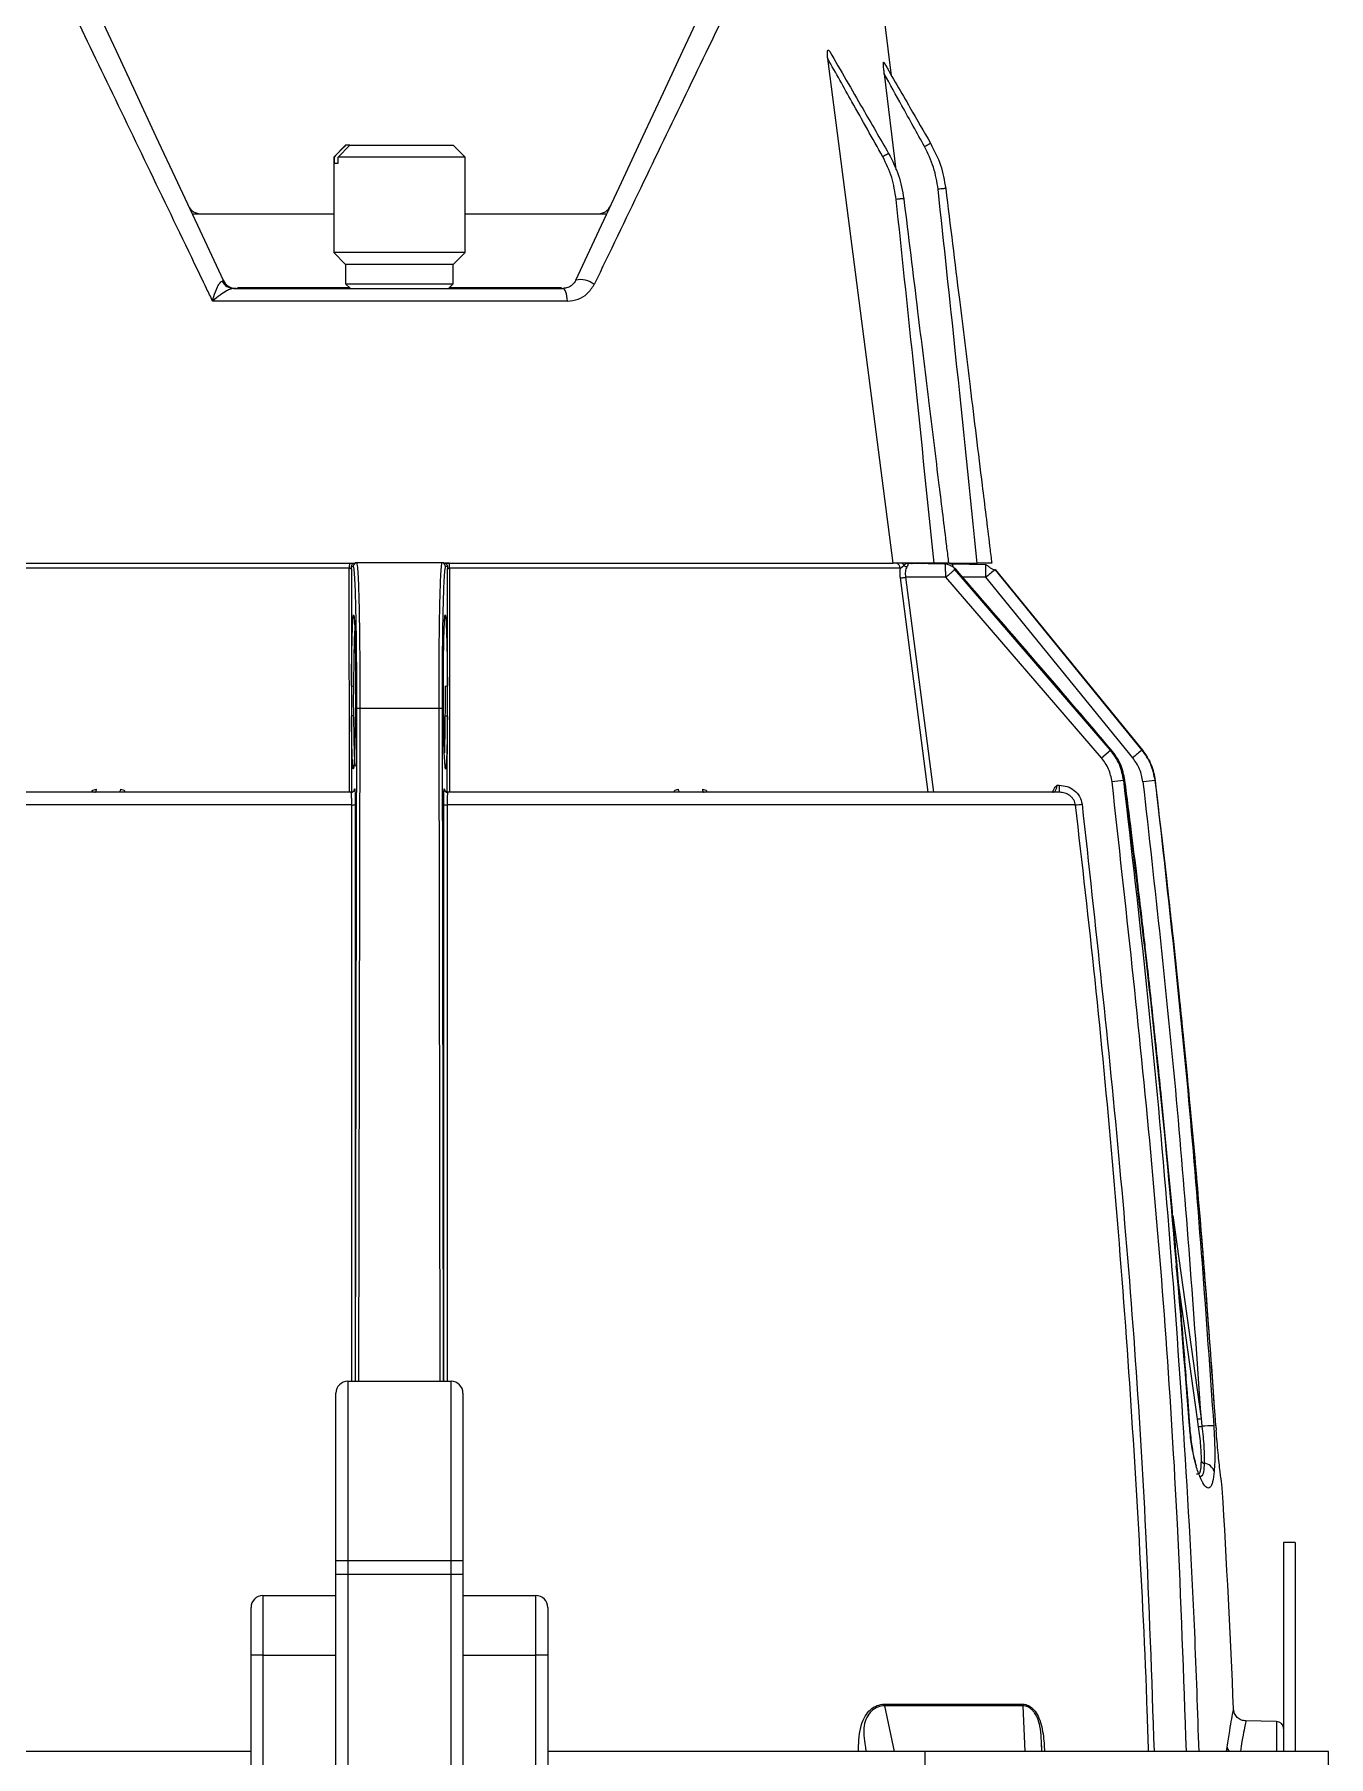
# Model space of a CAD drawing. Extents: x 11 to 120, y 2 to 94.
# Drawn here: x 53.66 to 59.07, y 83.46 to 90.67 of the extents above; entities that cross this region are included whole.
import ezdxf

# ---------------------------------------------------------------- set-up
doc = ezdxf.new("R2010")
doc.units = 0
doc.header["$MEASUREMENT"] = 0
doc.layers.add('OBJECT', color=7, linetype='CONTINUOUS')

msp = doc.modelspace()

# ---------------------------------------------------------------- linework, layer by layer
at = {"layer": 'OBJECT'}
for p, q in [((57.246, 90.4943), (57.1963, 90.8986)), ((57.2527, 88.454), (56.979, 90.566)), ((57.2154, 90.503), (57.2643, 90.1008)), ((54.9615, 90.204), (54.9115, 90.154)), ((54.9297, 90.154), (54.979, 90.204)), ((54.9615, 90.204), (54.9619, 90.204)), ((54.979, 90.204), (54.9619, 90.204)), ((54.979, 90.204), (55.4115, 90.204)), ((55.4615, 90.154), (55.4115, 90.204)), ((54.9115, 90.154), (54.9115, 89.754)), ((54.9127, 90.154), (54.9115, 90.154)), ((54.9127, 90.154), (54.9127, 90.129)), ((54.9127, 90.129), (54.9297, 90.129)), ((54.9297, 90.129), (54.9297, 90.154)), ((55.4615, 90.154), (54.9297, 90.154)), ((55.4615, 89.754), (55.4615, 90.154)), ((54.3189, 89.916), (54.9115, 89.916)), ((55.4615, 89.916), (56.0542, 89.916)), ((54.9115, 89.754), (54.9615, 89.704)), ((54.9187, 89.754), (54.9115, 89.754)), ((55.4615, 89.754), (54.9187, 89.754)), ((55.4115, 89.704), (55.4615, 89.754)), ((54.9615, 89.704), (54.9615, 89.624)), ((54.9674, 89.704), (54.9615, 89.704)), ((55.4115, 89.704), (54.9674, 89.704)), ((55.4115, 89.624), (55.4115, 89.704)), ((54.4926, 89.604), (55.8705, 89.604)), ((54.5084, 89.6075), (54.978, 89.6075)), ((54.9615, 89.624), (54.9815, 89.604)), ((54.9615, 89.624), (55.4115, 89.624)), ((55.3915, 89.604), (55.4115, 89.624)), ((55.395, 89.6075), (55.8645, 89.6075)), ((55.8897, 89.5513), (54.4047, 89.5513)), ((53.1203, 88.454), (54.9927, 88.454)), ((55.0085, 88.4549), (55.0012, 88.4549)), ((55.3645, 88.4549), (55.0085, 88.4549)), ((55.3719, 88.4549), (55.3645, 88.4549)), ((55.3778, 88.454), (57.2527, 88.454)), ((57.4239, 88.454), (57.2527, 88.454)), ((57.4764, 88.4496), (57.3203, 88.4523)), ((57.3226, 88.454), (57.3237, 88.4537)), ((57.4876, 88.454), (57.6048, 88.454)), ((57.501, 88.4491), (57.4926, 88.451)), ((54.9764, 88.433), (53.0905, 88.433)), ((54.977, 87.4949), (54.9764, 88.433)), ((54.9855, 88.43), (54.9857, 88.4399)), ((54.9855, 88.43), (54.9858, 87.94)), ((54.9935, 88.4399), (54.9857, 88.4399)), ((55.3873, 88.4399), (55.3795, 88.4399)), ((55.3872, 87.94), (55.3875, 88.43)), ((55.3873, 88.4399), (55.3875, 88.43)), ((55.3966, 88.433), (55.396, 87.4949)), ((57.2826, 88.433), (55.3966, 88.433)), ((57.2826, 88.433), (57.2979, 88.4439)), ((57.399, 87.4949), (57.2827, 88.3922)), ((57.4732, 88.3948), (57.3046, 88.3949)), ((57.3046, 88.3949), (57.4214, 87.4949)), ((58.124, 87.6396), (57.4732, 88.3948)), ((57.6402, 88.4467), (57.5002, 88.4492)), ((58.162, 87.6719), (57.51, 88.4271)), ((58.1645, 87.6719), (57.5128, 88.427)), ((57.6401, 88.3948), (57.5437, 88.3948)), ((57.6398, 88.4467), (57.6398, 88.4457)), ((58.2552, 87.6398), (57.6401, 88.3948)), ((57.6402, 88.4467), (57.6402, 88.4467)), ((58.2948, 87.6719), (57.6796, 88.4269)), ((57.6797, 88.4269), (58.2954, 87.6719)), ((54.9858, 87.94), (54.9859, 87.8125)), ((55.3871, 87.8125), (55.3872, 87.94)), ((54.9859, 87.8125), (54.9862, 87.4952)), ((55.0029, 85.0294), (55.008, 87.8459)), ((55.0171, 85.0294), (55.0223, 87.8463)), ((55.3507, 87.8463), (55.0223, 87.8463)), ((55.3507, 87.8463), (55.3559, 85.0294)), ((55.365, 87.8459), (55.3702, 85.0294)), ((55.3869, 87.4952), (55.3871, 87.8125)), ((58.124, 87.6396), (58.162, 87.6719)), ((58.162, 87.6719), (58.1645, 87.6719)), ((58.2954, 87.6719), (58.2948, 87.6719)), ((57.9385, 87.5245), (57.9477, 87.5245)), ((58.2173, 87.5441), (58.2204, 87.5441)), ((58.3489, 87.5441), (58.3496, 87.5441)), ((58.3497, 87.5443), (58.3496, 87.5441)), ((54.9871, 87.4419), (52.3575, 87.4419)), ((54.9985, 87.5058), (54.9987, 87.5099)), ((54.9987, 87.5099), (54.9993, 87.5099)), ((55.3737, 87.5099), (55.3743, 87.5099)), ((58.0156, 87.4419), (55.3859, 87.4419)), ((58.4226, 85.7229), (58.5409, 84.8734)), ((58.5264, 84.8715), (58.4372, 85.5118)), ((54.9705, 85.0294), (54.9705, 84.2794)), ((54.9705, 85.0294), (55.4025, 85.0294)), ((55.4025, 84.2794), (55.4025, 85.0294)), ((54.9205, 84.2794), (54.9205, 84.9794)), ((55.4525, 84.9794), (55.4525, 84.2794)), ((58.4924, 84.8424), (58.4832, 84.9652)), ((58.4942, 84.843), (58.485, 84.9656)), ((58.5309, 84.8395), (58.5264, 84.8715)), ((58.5409, 84.8734), (58.5448, 84.8413)), ((58.6029, 84.8437), (58.6042, 84.825)), ((58.9345, 84.3549), (58.8865, 84.3549)), ((58.8865, 84.3549), (58.8865, 83.4799)), ((58.9345, 84.3549), (58.9345, 83.4799)), ((54.9205, 84.2794), (54.9705, 84.2794)), ((54.9205, 84.2228), (54.9205, 84.2794)), ((54.9705, 84.2794), (55.4025, 84.2794)), ((54.9705, 84.2794), (54.9705, 84.2228)), ((55.4025, 84.2228), (55.4025, 84.2794)), ((55.4025, 84.2794), (55.4525, 84.2794)), ((55.4525, 84.2794), (55.4525, 84.2228)), ((54.9205, 84.2228), (54.9705, 84.2228)), ((54.9205, 82.1177), (54.9205, 84.2228)), ((54.9705, 84.2228), (55.4025, 84.2228)), ((54.9705, 84.2228), (54.9705, 82.0461)), ((55.4025, 82.0461), (55.4025, 84.2228)), ((55.4025, 84.2228), (55.4525, 84.2228)), ((55.4525, 84.2228), (55.4525, 82.1177)), ((54.6155, 84.1324), (54.6155, 83.8824)), ((54.6155, 84.1324), (54.9205, 84.1324)), ((55.4525, 84.1324), (55.7575, 84.1324)), ((55.7575, 83.8824), (55.7575, 84.1324)), ((54.5655, 83.8824), (54.5655, 84.0824)), ((55.8075, 84.0824), (55.8075, 83.8824)), ((54.6155, 83.8824), (54.5655, 83.8824)), ((54.5655, 81.9992), (54.5655, 83.8824)), ((54.6155, 83.8824), (54.6155, 82.0461)), ((54.6155, 83.8824), (54.9205, 83.8824)), ((55.4525, 83.8824), (55.7575, 83.8824)), ((55.7575, 82.0461), (55.7575, 83.8824)), ((55.8075, 83.8824), (55.7575, 83.8824)), ((55.8075, 83.8824), (55.8075, 81.9992)), ((57.2167, 83.6714), (57.2571, 83.4799)), ((57.7959, 83.6714), (57.7954, 83.6785)), ((57.7959, 83.6714), (57.8037, 83.4799)), ((58.857, 83.6054), (58.7284, 83.6077)), ((58.857, 83.6054), (58.857, 83.4799)), ((54.5655, 83.4799), (52.9865, 83.4799)), ((57.3865, 83.4799), (55.8075, 83.4799)), ((57.3865, 82.2299), (57.3865, 83.4799)), ((59.0745, 83.4799), (57.3865, 83.4799)), ((57.8749, 83.4799), (57.8733, 83.5168)), ((58.6473, 83.4799), (58.6507, 83.4975)), ((59.0745, 82.2299), (59.0745, 83.4799))]:
    msp.add_line(p, q, dxfattribs=at)
at = {"layer": 'OBJECT', "flags": 128}
for points in [[(53.8522, 90.9166), (53.9242, 90.7624), (54.0008, 90.598), (54.082, 90.4239), (54.1676, 90.2404), (54.2572, 90.0481), (54.3509, 89.8473), (54.4482, 89.6386)], [(55.9248, 89.6386), (56.0222, 89.8473), (56.1158, 90.0481), (56.2055, 90.2404), (56.291, 90.4239), (56.3722, 90.598), (56.4489, 90.7624), (56.5208, 90.9166)], [(55.8897, 89.5513), (55.889, 89.5619), (55.8876, 89.5719), (55.8857, 89.581), (55.8833, 89.5889), (55.8805, 89.5953), (55.8773, 89.6001), (55.8739, 89.603), (55.8705, 89.604)], [(57.3278, 88.454), (57.3297, 88.4533), (57.3322, 88.4521)], [(57.5128, 88.427), (57.5145, 88.4284), (57.5145, 88.4285)], [(57.6795, 88.4268), (57.6796, 88.4269), (57.6797, 88.4269)], [(55.3796, 87.5924), (55.3777, 87.6004), (55.3759, 87.6243), (55.3742, 87.6617), (55.3728, 87.7087), (55.3718, 87.7608), (55.3706, 87.8649), (55.3703, 87.9544), (55.3707, 88.0409), (55.372, 88.1333), (55.3732, 88.1752), (55.3746, 88.2091), (55.3763, 88.2308), (55.3782, 88.2374), (55.3782, 88.2374)], [(54.9959, 87.8156), (54.994, 87.8156), (54.9922, 87.8154), (54.9905, 87.8151), (54.989, 87.8147), (54.9877, 87.8142), (54.9868, 87.8137), (54.9862, 87.8131), (54.9859, 87.8125)], [(55.3771, 87.8156), (55.379, 87.8156), (55.3809, 87.8154), (55.3826, 87.8151), (55.3841, 87.8147), (55.3853, 87.8142), (55.3862, 87.8137), (55.3868, 87.8131), (55.3871, 87.8125)], [(58.1645, 87.6719), (58.1656, 87.6729), (58.1655, 87.6728)], [(58.2951, 87.6717), (58.2952, 87.6718), (58.2954, 87.6719)], [(58.2204, 87.5441), (58.2226, 87.5446), (58.2226, 87.5447)], [(53.9107, 87.4949), (53.9121, 87.4952), (53.9135, 87.4959), (53.9148, 87.4971), (53.9159, 87.4987), (53.9169, 87.5007), (53.9176, 87.5029), (53.9182, 87.5054), (53.9185, 87.5081)], [(54.019, 87.5081), (54.0187, 87.5054), (54.0182, 87.5029), (54.0175, 87.5007), (54.0166, 87.4987), (54.0156, 87.4971), (54.0144, 87.4959), (54.0131, 87.4952), (54.0118, 87.4949)], [(56.3612, 87.4949), (56.3599, 87.4952), (56.3586, 87.4959), (56.3575, 87.4971), (56.3564, 87.4987), (56.3555, 87.5007), (56.3548, 87.5029), (56.3543, 87.5054), (56.354, 87.5081)], [(56.4545, 87.5081), (56.4548, 87.5054), (56.4554, 87.5029), (56.4562, 87.5007), (56.4571, 87.4987), (56.4583, 87.4971), (56.4595, 87.4959), (56.4609, 87.4952), (56.4623, 87.4949)], [(58.4832, 84.9652), (58.4849, 84.9655), (58.4849, 84.9656)], [(58.4924, 84.8424), (58.494, 84.8428), (58.4942, 84.843)], [(58.6029, 84.8437), (58.6028, 84.8438), (58.6027, 84.8438)], [(58.604, 84.8258), (58.6041, 84.8258), (58.6042, 84.825)]]:
    msp.add_lwpolyline(points, dxfattribs=at)
at = {"layer": 'OBJECT'}
for centre, radius, start, end in [((54.3571, 89.976), 0.06, 205, 270), ((56.0159, 89.976), 0.06, 270, 335), ((54.4938, 89.6579), 0.054, 205.4348, 268.80191), ((54.5026, 89.664), 0.06, 205, 270), ((55.9454, 89.5536), 0.0875, 49.98164, 103.56724), ((55.0847, 88.4351), 0.1083, 169.97876, 181.14669), ((55.0085, 88.4399), 0.015, 90.00935, 179.86582), ((55.3645, 88.4399), 0.015, 0.13418, 89.99065), ((55.2883, 88.4351), 0.1083, 358.85331, 10.02124), ((57.2585, 88.4311), 0.0241, 4.30627, 71.18256), ((57.2806, 88.4378), 0.0184, 19.6488, 61.89814), ((57.3788, 88.4392), 0.0148, 90.07627, 124.25746), ((57.3865, 88.4392), 0.0148, 90.03996, 125.06509), ((57.3867, 88.439), 0.015, 91.62796, 124.86523), ((57.4538, 88.4304), 0.0245, 51.92171, 74.02501), ((57.4678, 88.4347), 0.0204, 38.53465, 70.93697), ((57.4844, 88.4299), 0.025, 50.91444, 74.2491), ((57.3166, 88.4715), 0.0333, 235.90027, 259.20116), ((61.662, 83.4829), 6.3484, 128.85122, 129.31111), ((54.9936, 87.9739), 0.0348, 257.11455, 273.69206), ((55.3794, 87.9739), 0.0348, 266.30794, 282.88545), ((55.0187, 87.7033), 0.143, 88.57077, 94.28023), ((55.3543, 87.7033), 0.143, 85.71977, 91.42923), ((62.0646, 82.9759), 6.0219, 128.75676, 129.24243), ((58.3695, 87.5172), 0.4219, 179.00574, 183.02315), ((58.4009, 85.6808), 1.8723, 95.62665, 97.12904), ((58.4312, 86.5037), 1.0437, 94.52247, 97.33458), ((54.9843, 87.5099), 0.015, 270.00935, 359.86469), ((54.9902, 87.4745), 0.0328, 264.50433, 289.37961), ((55.3828, 87.4745), 0.0328, 250.62039, 275.49567), ((55.3887, 87.5099), 0.015, 180.13531, 269.99065), ((57.9042, 88.5702), 1.1338, 275.63879, 277.0377), ((54.9705, 84.9794), 0.05, 90, 180), ((55.4025, 84.9794), 0.05, 0, 90), ((58.4936, 85.1913), 0.3214, 275.86198, 278.46292), ((58.4901, 85.2135), 0.3762, 276.2276, 278.36804), ((58.6151, 83.8954), 0.9485, 91.26581, 94.24785), ((58.5554, 84.6999), 0.0137, 201.51783, 265.64417), ((58.5493, 84.6379), 0.0486, 16.76446, 84.04477), ((8.0605, 81.5549), 50.66, 2.37923, 3.42528), ((54.6155, 84.0824), 0.05, 90, 180), ((55.7575, 84.0824), 0.05, 0, 90), ((58.8565, 83.5754), 0.03, 0, 89), ((58.6896, 83.5034), 0.0394, 188.66737, 216.60222)]:
    msp.add_arc(centre, radius, start, end, dxfattribs=at)
for points, knots in [([(54.4047, 89.5513), (54.3963, 89.5689), (54.3712, 89.6211), (54.2797, 89.8113), (54.1318, 90.1186), (53.9384, 90.5199), (53.8164, 90.7724), (53.7554, 90.8986)], [0, 0, 0, 0, 0.037504, 0.11146, 0.407416, 0.703808, 1, 1, 1, 1]), ([(56.6176, 90.8986), (56.6026, 90.8675), (56.5274, 90.712), (56.3879, 90.4228), (56.1967, 90.0262), (56.0667, 89.756), (56.0016, 89.6206)], [0, 0, 0, 0, 0.077798, 0.389331, 0.69397, 1, 1, 1, 1]), ([(56.979, 90.566), (56.9782, 90.5732), (56.977, 90.5835), (56.9774, 90.5946), (56.9784, 90.5991), (56.9794, 90.6011), (56.9806, 90.602), (56.9821, 90.6019), (56.9844, 90.6002), (56.986, 90.5976), (56.9871, 90.5959)], [0, 0, 0, 0, 0.401424, 0.570184, 0.633487, 0.697361, 0.744459, 0.791502, 0.861691, 1, 1, 1, 1]), ([(57.2094, 90.1553), (57.1663, 90.2319), (57.0893, 90.3687), (57.0127, 90.5057), (56.979, 90.566)], [0, 0, 0, 0, 0.559993, 1, 1, 1, 1]), ([(56.9871, 90.5959), (57.0331, 90.5162), (57.1153, 90.3738), (57.1975, 90.2315), (57.2337, 90.1688)], [0, 0, 0, 0, 0.560009, 1, 1, 1, 1]), ([(57.2154, 90.503), (57.2146, 90.5098), (57.2131, 90.5234), (57.2119, 90.5387), (57.2118, 90.5471), (57.2119, 90.55), (57.2123, 90.5516), (57.2127, 90.5518), (57.2131, 90.5513), (57.2132, 90.5511)], [0, 0, 0, 0, 0.347778, 0.698124, 0.777963, 0.858337, 0.911738, 0.965437, 1, 1, 1, 1]), ([(57.2132, 90.5511), (57.2498, 90.4877), (57.3151, 90.3745), (57.3805, 90.2613), (57.4092, 90.2115)], [0, 0, 0, 0, 0.560014, 1, 1, 1, 1]), ([(57.3841, 90.1975), (57.3525, 90.2544), (57.2959, 90.3561), (57.24, 90.4581), (57.2154, 90.503)], [0, 0, 0, 0, 0.55998, 1, 1, 1, 1]), ([(54.9619, 90.204), (54.9617, 90.2037), (54.9453, 90.1871), (54.9289, 90.1704), (54.9127, 90.154)], [0, 0, 0, 0, 0.0137579, 1, 1, 1, 1]), ([(57.4092, 90.2115), (57.4089, 90.2114), (57.4083, 90.2112), (57.4052, 90.2094), (57.4019, 90.2077), (57.3979, 90.2054), (57.3921, 90.2021), (57.3873, 90.1993), (57.3841, 90.1975)], [0, 0, 0, 0, 0.239575, 0.368434, 0.5, 0.631563, 0.760421, 1, 1, 1, 1]), ([(57.4407, 90.0191), (57.4358, 90.0502), (57.4259, 90.1125), (57.3981, 90.1692), (57.3841, 90.1975)], [0, 0, 0, 0, 0.4992734, 1, 1, 1, 1]), ([(57.4092, 90.2115), (57.4246, 90.1816), (57.4552, 90.1218), (57.4667, 90.0556), (57.4725, 90.0225)], [0, 0, 0, 0, 0.5000417, 1, 1, 1, 1]), ([(57.2337, 90.1688), (57.2333, 90.1687), (57.2328, 90.1685), (57.2297, 90.1668), (57.2266, 90.1651), (57.2227, 90.1629), (57.2171, 90.1597), (57.2124, 90.1571), (57.2094, 90.1553)], [0, 0, 0, 0, 0.239579, 0.368439, 0.5, 0.631567, 0.760427, 1, 1, 1, 1]), ([(57.2652, 89.9764), (57.2604, 90.0076), (57.2508, 90.07), (57.2232, 90.1268), (57.2094, 90.1553)], [0, 0, 0, 0, 0.498895, 1, 1, 1, 1]), ([(57.2337, 90.1688), (57.249, 90.1389), (57.2796, 90.0791), (57.2911, 90.0129), (57.2969, 89.9798)], [0, 0, 0, 0, 0.500038, 1, 1, 1, 1]), ([(57.2969, 89.9798), (57.2965, 89.9798), (57.2958, 89.9798), (57.2919, 89.9794), (57.2878, 89.979), (57.2827, 89.9785), (57.2753, 89.9776), (57.2692, 89.9769), (57.2652, 89.9764)], [0, 0, 0, 0, 0.239487, 0.368378, 0.5, 0.631622, 0.760514, 1, 1, 1, 1]), ([(57.4239, 88.454), (57.3948, 88.7382), (57.3428, 89.2458), (57.2889, 89.7532), (57.2652, 89.9764)], [0, 0, 0, 0, 0.560011, 1, 1, 1, 1]), ([(57.2969, 89.9798), (57.3162, 89.8225), (57.3507, 89.5416), (57.3852, 89.2608), (57.4004, 89.1372)], [0, 0, 0, 0, 0.559937, 1, 1, 1, 1]), ([(57.4725, 90.0225), (57.4721, 90.0225), (57.4714, 90.0225), (57.4674, 90.0221), (57.4633, 90.0217), (57.4583, 90.0212), (57.4509, 90.0203), (57.4447, 90.0196), (57.4407, 90.0191)], [0, 0, 0, 0, 0.239486, 0.368382, 0.500003, 0.631621, 0.760514, 1, 1, 1, 1]), ([(57.6048, 88.454), (57.5746, 88.7462), (57.5209, 89.268), (57.4652, 89.7896), (57.4407, 90.0191)], [0, 0, 0, 0, 0.56001, 1, 1, 1, 1]), ([(57.4725, 90.0225), (57.4915, 89.8677), (57.5255, 89.5912), (57.5594, 89.3148), (57.5743, 89.1931)], [0, 0, 0, 0, 0.559941, 1, 1, 1, 1]), ([(54.4047, 89.5513), (54.4047, 89.5514), (54.408, 89.5645), (54.4151, 89.588), (54.4253, 89.6114), (54.4333, 89.6247), (54.4391, 89.6321), (54.4431, 89.6339), (54.445, 89.6348)], [0, 0, 0, 0, 0.0039787, 0.3545043, 0.6418804, 0.732153, 0.8751845, 1, 1, 1, 1]), ([(54.4926, 89.604), (54.4899, 89.6036), (54.484, 89.6029), (54.4734, 89.5985), (54.4575, 89.5904), (54.4342, 89.5754), (54.4148, 89.5601), (54.4048, 89.5514), (54.4047, 89.5513)], [0, 0, 0, 0, 0.125199, 0.269787, 0.359451, 0.646929, 0.996074, 1, 1, 1, 1]), ([(54.445, 89.6348), (54.445, 89.6348), (54.4473, 89.6351), (54.4489, 89.6364), (54.4483, 89.6381), (54.4482, 89.6386)], [0, 0, 0, 0, 0.000406, 0.730045, 1, 1, 1, 1]), ([(54.5026, 89.604), (54.5025, 89.604), (54.5021, 89.604), (54.4966, 89.604), (54.4926, 89.604)], [0, 0, 0, 0, 0.2596458, 1, 1, 1, 1]), ([(55.9248, 89.6386), (55.9202, 89.6314), (55.9114, 89.6176), (55.8918, 89.6063), (55.8774, 89.6047), (55.8705, 89.604)], [0, 0, 0, 0, 0.364059, 0.694188, 1, 1, 1, 1]), ([(55.8897, 89.5513), (55.9048, 89.5529), (55.9349, 89.5562), (55.9757, 89.5802), (55.9928, 89.6069), (56.0016, 89.6206)], [0, 0, 0, 0, 0.326541, 0.652944, 1, 1, 1, 1]), ([(57.5743, 89.1931), (57.5744, 89.1925), (57.5913, 89.0548), (57.6185, 88.8324), (57.6484, 88.5896), (57.6615, 88.4832), (57.6642, 88.4614), (57.6642, 88.4609)], [0, 0, 0, 0, 0.002739, 0.563971, 0.910975, 0.997726, 1, 1, 1, 1]), ([(57.4004, 89.1372), (57.4005, 89.1365), (57.4151, 89.0175), (57.44, 88.8138), (57.4676, 88.5896), (57.4807, 88.4832), (57.4833, 88.4614), (57.4834, 88.4609)], [0, 0, 0, 0, 0.002912, 0.527889, 0.903606, 0.997536, 1, 1, 1, 1]), ([(54.9857, 88.4399), (54.986, 88.442), (54.9865, 88.446), (54.9901, 88.4507), (54.995, 88.4541), (54.9989, 88.4546), (55.0012, 88.4549)], [0, 0, 0, 0, 0.249586, 0.499415, 0.704783, 1, 1, 1, 1]), ([(55.0223, 87.8463), (55.0223, 87.8867), (55.0223, 87.9674), (55.0217, 88.0829), (55.0205, 88.1887), (55.0188, 88.2809), (55.0166, 88.3566), (55.0142, 88.412), (55.0114, 88.448), (55.0095, 88.4526), (55.0085, 88.4549)], [0, 0, 0, 0, 0.125536, 0.250752, 0.375675, 0.500324, 0.624651, 0.75007, 0.872262, 1, 1, 1, 1]), ([(55.3645, 88.4549), (55.3635, 88.4526), (55.3616, 88.448), (55.3588, 88.4117), (55.3564, 88.3562), (55.3542, 88.2805), (55.3526, 88.1883), (55.3514, 88.0826), (55.3507, 87.9672), (55.3507, 87.8866), (55.3507, 87.8463)], [0, 0, 0, 0, 0.128141, 0.25071, 0.37607, 0.500341, 0.624825, 0.749582, 0.874632, 1, 1, 1, 1]), ([(55.3719, 88.4549), (55.3741, 88.4546), (55.378, 88.4541), (55.3829, 88.4507), (55.3865, 88.446), (55.387, 88.442), (55.3873, 88.4399)], [0, 0, 0, 0, 0.2952375, 0.5005577, 0.7503958, 1, 1, 1, 1]), ([(55.3783, 88.4541), (55.3777, 88.454), (55.3765, 88.4539), (55.3758, 88.4536), (55.3758, 88.4532), (55.3758, 88.4532)], [0, 0, 0, 0, 0.422888, 0.8697076, 1, 1, 1, 1]), ([(55.3787, 88.4549), (55.3807, 88.4549), (55.3855, 88.4549), (55.3911, 88.4549), (55.3944, 88.4549)], [0, 0, 0, 0, 0.417317, 1, 1, 1, 1]), ([(57.2979, 88.4439), (57.2998, 88.4462), (57.3032, 88.4504), (57.3077, 88.4533), (57.3131, 88.4546), (57.3177, 88.4526), (57.3188, 88.4521)], [0, 0, 0, 0, 0.267191, 0.480523, 0.863716, 1, 1, 1, 1]), ([(57.3203, 88.4521), (57.3191, 88.4521), (57.3155, 88.4524), (57.3146, 88.4503), (57.3138, 88.4457), (57.3115, 88.4411), (57.3103, 88.4388)], [0, 0, 0, 0, 0.145388, 0.429721, 0.714567, 1, 1, 1, 1]), ([(57.3271, 88.4522), (57.3268, 88.4523), (57.3257, 88.453), (57.3245, 88.4534), (57.3236, 88.4537)], [0, 0, 0, 0, 0.2140655, 1, 1, 1, 1]), ([(57.4843, 88.454), (57.4836, 88.454), (57.4823, 88.454), (57.472, 88.454), (57.4569, 88.454), (57.4399, 88.454), (57.4285, 88.454), (57.4239, 88.454)], [0, 0, 0, 0, 0.212706, 0.425419, 0.638709, 0.853371, 1, 1, 1, 1]), ([(57.4732, 88.3948), (57.4732, 88.3949), (57.4732, 88.3949), (57.4731, 88.3951), (57.4731, 88.3955), (57.4731, 88.3974), (57.4728, 88.4044), (57.4722, 88.4179), (57.4716, 88.4348), (57.4715, 88.4462), (57.4716, 88.4511), (57.4718, 88.4496), (57.4718, 88.4496)], [0, 0, 0, 0, 0.0005848, 0.0016321, 0.0051281, 0.0177092, 0.0652155, 0.2490701, 0.4991134, 0.7483755, 0.9995494, 1, 1, 1, 1]), ([(57.4776, 88.4539), (57.4784, 88.4538), (57.4798, 88.4537), (57.4809, 88.453), (57.4813, 88.4527)], [0, 0, 0, 0, 0.638653, 1, 1, 1, 1]), ([(57.4834, 88.4609), (57.4836, 88.4596), (57.4839, 88.4573), (57.4841, 88.455), (57.4843, 88.454)], [0, 0, 0, 0, 0.56004, 1, 1, 1, 1]), ([(57.6651, 88.454), (57.6644, 88.454), (57.6631, 88.454), (57.6528, 88.454), (57.6377, 88.454), (57.6207, 88.454), (57.6094, 88.454), (57.6048, 88.454)], [0, 0, 0, 0, 0.212706, 0.425418, 0.638708, 0.85337, 1, 1, 1, 1]), ([(57.6642, 88.4609), (57.6644, 88.4596), (57.6647, 88.4573), (57.665, 88.455), (57.6651, 88.454)], [0, 0, 0, 0, 0.560015, 1, 1, 1, 1]), ([(54.9764, 88.433), (54.9776, 88.4329), (54.98, 88.4327), (54.983, 88.432), (54.985, 88.4311), (54.9853, 88.4303), (54.9855, 88.43)], [0, 0, 0, 0, 0.241266, 0.487209, 0.741146, 1, 1, 1, 1]), ([(55.008, 87.8459), (55.0081, 87.8854), (55.0081, 87.9641), (55.0074, 88.0769), (55.0061, 88.1801), (55.0043, 88.2703), (55.0021, 88.3442), (54.9995, 88.3985), (54.9966, 88.4334), (54.9946, 88.4378), (54.9935, 88.4399)], [0, 0, 0, 0, 0.125719, 0.250525, 0.375694, 0.500217, 0.625479, 0.750016, 0.875168, 1, 1, 1, 1]), ([(55.3795, 88.4399), (55.3785, 88.4377), (55.3764, 88.4333), (55.3735, 88.3982), (55.3709, 88.3438), (55.3687, 88.2697), (55.3669, 88.1795), (55.3656, 88.0761), (55.3649, 87.9636), (55.365, 87.8851), (55.365, 87.8459)], [0, 0, 0, 0, 0.125666, 0.250539, 0.37567, 0.500227, 0.625486, 0.75002, 0.875177, 1, 1, 1, 1]), ([(55.3875, 88.43), (55.3877, 88.4303), (55.388, 88.4311), (55.39, 88.432), (55.393, 88.4327), (55.3954, 88.4329), (55.3966, 88.433)], [0, 0, 0, 0, 0.2577346, 0.5124762, 0.7590317, 1, 1, 1, 1]), ([(57.2827, 88.3922), (57.282, 88.3993), (57.2806, 88.4136), (57.2819, 88.4265), (57.2826, 88.433)], [0, 0, 0, 0, 0.499406, 1, 1, 1, 1]), ([(57.2827, 88.3922), (57.2838, 88.3923), (57.2861, 88.3926), (57.2915, 88.3932), (57.2978, 88.394), (57.3024, 88.3946), (57.3046, 88.3949)], [0, 0, 0, 0, 0.245198, 0.500042, 0.75487, 1, 1, 1, 1]), ([(57.3103, 88.4388), (57.3089, 88.4359), (57.306, 88.4305), (57.3036, 88.4196), (57.3028, 88.4076), (57.304, 88.3991), (57.3046, 88.3949)], [0, 0, 0, 0, 0.258471, 0.498713, 0.749506, 1, 1, 1, 1]), ([(57.5145, 88.4285), (57.512, 88.4308), (57.5069, 88.4358), (57.4982, 88.4412), (57.4906, 88.445), (57.482, 88.4485), (57.4759, 88.4492), (57.4717, 88.4496)], [0, 0, 0, 0, 0.215617, 0.447235, 0.571796, 0.704529, 1, 1, 1, 1]), ([(57.51, 88.4271), (57.5084, 88.4258), (57.5053, 88.423), (57.4964, 88.4152), (57.4853, 88.4055), (57.4772, 88.3983), (57.4732, 88.3948)], [0, 0, 0, 0, 0.243823, 0.5, 0.756179, 1, 1, 1, 1]), ([(57.501, 88.4491), (57.5006, 88.449), (57.4999, 88.4487), (57.502, 88.4459), (57.5025, 88.4411), (57.5029, 88.438)], [0, 0, 0, 0, 0.24941, 0.500739, 1, 1, 1, 1]), ([(57.51, 88.4271), (57.5096, 88.4276), (57.5091, 88.4282), (57.5087, 88.4289), (57.5084, 88.4294), (57.5083, 88.4298), (57.5083, 88.4301), (57.5085, 88.4302), (57.509, 88.4302), (57.5097, 88.4298), (57.5107, 88.429), (57.5118, 88.4281), (57.5125, 88.4273), (57.5128, 88.427)], [0, 0, 0, 0, 0.133104, 0.191567, 0.248259, 0.311452, 0.370761, 0.432305, 0.501531, 0.620748, 0.7521, 0.8756, 1, 1, 1, 1]), ([(58.1655, 87.6728), (58.0679, 87.7873), (57.8523, 88.0404), (57.634, 88.2912), (57.5145, 88.4285)], [0, 0, 0, 0, 0.4524511, 1, 1, 1, 1]), ([(57.6776, 88.4252), (57.6762, 88.4257), (57.6737, 88.4265), (57.6684, 88.4288), (57.6629, 88.4318), (57.6575, 88.4354), (57.6524, 88.4393), (57.6478, 88.443), (57.6435, 88.446), (57.6411, 88.4465), (57.6398, 88.4467)], [0, 0, 0, 0, 0.1129582, 0.2178646, 0.3179946, 0.4198062, 0.5312766, 0.6616375, 0.8169536, 1, 1, 1, 1]), ([(57.6401, 88.3948), (57.64, 88.3988), (57.64, 88.4067), (57.6399, 88.4176), (57.6399, 88.427), (57.6398, 88.4368), (57.6398, 88.445), (57.6398, 88.4462), (57.6398, 88.4467)], [0, 0, 0, 0, 0.147789, 0.28914, 0.42404, 0.552485, 0.789019, 1, 1, 1, 1]), ([(57.6796, 88.4269), (57.6796, 88.427), (57.6795, 88.427), (57.6794, 88.4271), (57.6794, 88.4272), (57.6794, 88.4272), (57.6794, 88.4272), (57.6794, 88.4273), (57.6794, 88.4273), (57.6794, 88.4272), (57.6794, 88.4272), (57.6795, 88.4272), (57.6796, 88.427), (57.6797, 88.427), (57.6797, 88.4269)], [0, 0, 0, 0, 0.156108, 0.22009, 0.277027, 0.329475, 0.381608, 0.436318, 0.497329, 0.61508, 0.669958, 0.725281, 0.84818, 1, 1, 1, 1]), ([(54.9858, 87.94), (54.986, 87.9698), (54.9865, 88.0362), (54.9879, 88.1136), (54.9896, 88.1702), (54.9912, 88.2068), (54.993, 88.2312), (54.9949, 88.2402), (54.9968, 88.2325), (54.9986, 88.2093), (55, 88.1738), (55.0014, 88.1183), (55.0025, 88.0417), (55.0026, 87.9755), (55.0027, 87.9459)], [0, 0, 0, 0, 0.094074, 0.210093, 0.27667, 0.34806, 0.423062, 0.50001, 0.576957, 0.651956, 0.723342, 0.789916, 0.905928, 1, 1, 1, 1]), ([(55.3782, 88.2374), (55.3788, 88.2352), (55.3801, 88.2311), (55.3819, 88.2054), (55.3835, 88.1691), (55.3851, 88.1128), (55.3865, 88.0357), (55.387, 87.9697), (55.3872, 87.94)], [0, 0, 0, 0, 0.1532443, 0.3027118, 0.445155, 0.5782131, 0.8107425, 1, 1, 1, 1]), ([(54.9958, 87.9392), (54.9961, 87.976), (54.9967, 88.0526), (54.9984, 88.1298), (54.9997, 88.1615), (55, 88.1696)], [0, 0, 0, 0, 0.408076, 0.848277, 1, 1, 1, 1]), ([(55.0027, 87.9459), (55.0026, 87.916), (55.0025, 87.8494), (55.0014, 87.7659), (55.0001, 87.701), (54.9987, 87.6554), (54.997, 87.6195), (54.9952, 87.5969), (54.9933, 87.5899), (54.9915, 87.5983), (54.9899, 87.6201), (54.9882, 87.6607), (54.9867, 87.7238), (54.9862, 87.785), (54.9859, 87.8125)], [0, 0, 0, 0, 0.095179, 0.211682, 0.27816, 0.349213, 0.423683, 0.499986, 0.576292, 0.650765, 0.721823, 0.788306, 0.904817, 1, 1, 1, 1]), ([(54.9959, 87.8156), (54.9953, 87.8359), (54.9942, 87.8662), (54.995, 87.9041), (54.9956, 87.925), (54.9958, 87.9354), (54.9958, 87.9392)], [0, 0, 0, 0, 0.500944, 0.749949, 0.907607, 1, 1, 1, 1]), ([(55.3772, 87.9392), (55.3778, 87.9184), (55.3788, 87.887), (55.378, 87.8496), (55.3773, 87.8293), (55.3771, 87.8193), (55.3771, 87.8156)], [0, 0, 0, 0, 0.498348, 0.748841, 0.907486, 1, 1, 1, 1]), ([(55.0034, 87.6024), (55.0024, 87.6061), (55.0007, 87.6126), (54.9984, 87.6608), (54.9968, 87.7268), (54.9962, 87.7866), (54.9959, 87.8156)], [0, 0, 0, 0, 0.28003, 0.500009, 0.757775, 1, 1, 1, 1]), ([(55.3771, 87.8156), (55.3768, 87.7872), (55.3762, 87.7284), (55.3751, 87.6761), (55.3744, 87.6601), (55.3743, 87.6595)], [0, 0, 0, 0, 0.475087, 0.980662, 1, 1, 1, 1]), ([(55.3871, 87.8125), (55.3868, 87.7849), (55.3863, 87.7234), (55.3848, 87.6599), (55.3831, 87.6195), (55.3815, 87.597), (55.3803, 87.594), (55.3796, 87.5924)], [0, 0, 0, 0, 0.223508, 0.498122, 0.65526, 0.823483, 1, 1, 1, 1]), ([(58.2173, 87.5441), (58.2128, 87.5671), (58.2037, 87.6137), (58.176, 87.6523), (58.162, 87.6719)], [0, 0, 0, 0, 0.493197, 1, 1, 1, 1]), ([(58.2204, 87.5441), (58.2158, 87.567), (58.2064, 87.6136), (58.1786, 87.6522), (58.1645, 87.6719)], [0, 0, 0, 0, 0.490951, 1, 1, 1, 1]), ([(58.2226, 87.5447), (58.2177, 87.5683), (58.208, 87.6151), (58.1796, 87.6536), (58.1655, 87.6728)], [0, 0, 0, 0, 0.502857, 1, 1, 1, 1]), ([(58.3489, 87.5441), (58.3444, 87.5672), (58.3355, 87.6136), (58.3085, 87.6524), (58.2948, 87.6719)], [0, 0, 0, 0, 0.496594, 1, 1, 1, 1]), ([(58.2954, 87.6719), (58.3093, 87.652), (58.3363, 87.6132), (58.3453, 87.5668), (58.3496, 87.5441)], [0, 0, 0, 0, 0.511471, 1, 1, 1, 1]), ([(58.1686, 87.5387), (58.1649, 87.5571), (58.1575, 87.594), (58.1352, 87.6244), (58.124, 87.6396)], [0, 0, 0, 0, 0.498504, 1, 1, 1, 1]), ([(58.2979, 87.5388), (58.2944, 87.5571), (58.2873, 87.5938), (58.2659, 87.6244), (58.2552, 87.6398)], [0, 0, 0, 0, 0.498431, 1, 1, 1, 1]), ([(57.9208, 87.4949), (57.9229, 87.4953), (57.9271, 87.496), (57.9319, 87.5013), (57.9351, 87.5073), (57.9369, 87.5128), (57.9381, 87.5185), (57.9384, 87.5225), (57.9385, 87.5245)], [0, 0, 0, 0, 0.250064, 0.499105, 0.634955, 0.762997, 0.884268, 1, 1, 1, 1]), ([(57.9215, 87.5014), (57.9225, 87.5034), (57.9268, 87.512), (57.9334, 87.519), (57.9385, 87.5245)], [0, 0, 0, 0, 0.2272509, 1, 1, 1, 1]), ([(57.9477, 87.5245), (57.959, 87.5234), (57.9816, 87.5213), (58.0117, 87.5041), (58.035, 87.4782), (58.0404, 87.456), (58.0431, 87.4449)], [0, 0, 0, 0, 0.250172, 0.500067, 0.749913, 1, 1, 1, 1]), ([(58.4794, 83.4799), (58.4686, 83.7975), (58.4399, 84.6349), (58.34, 85.989), (58.2257, 87.0224), (58.1686, 87.5387)], [0, 0, 0, 0, 0.2340899, 0.6172953, 1, 1, 1, 1]), ([(58.5327, 83.4799), (58.5271, 83.6468), (58.5114, 84.1112), (58.4671, 84.8773), (58.4009, 85.7772), (58.3187, 86.668), (58.2507, 87.256), (58.2173, 87.5441)], [0, 0, 0, 0, 0.122834, 0.341899, 0.564511, 0.786623, 1, 1, 1, 1]), ([(58.4832, 84.9652), (58.4589, 85.2682), (58.4116, 85.8582), (58.3231, 86.718), (58.254, 87.274), (58.2204, 87.5441)], [0, 0, 0, 0, 0.351668, 0.685, 1, 1, 1, 1]), ([(58.4849, 84.9656), (58.479, 85.0446), (58.4682, 85.1864), (58.4529, 85.3746), (58.4404, 85.5211), (58.4298, 85.6429), (58.4092, 85.8717), (58.3815, 86.1611), (58.346, 86.5024), (58.3221, 86.7197), (58.304, 86.8793), (58.29, 86.9997), (58.2718, 87.1525), (58.2491, 87.3378), (58.2319, 87.4721), (58.2226, 87.5447)], [0, 0, 0, 0, 0.091688, 0.164513, 0.21848, 0.261781, 0.305976, 0.484375, 0.598107, 0.70305, 0.737316, 0.783983, 0.843317, 0.915321, 1, 1, 1, 1]), ([(58.2979, 87.5388), (58.3473, 87.0953), (58.4461, 86.2085), (58.5093, 85.3183), (58.5409, 84.8734)], [0, 0, 0, 0, 0.500069, 1, 1, 1, 1]), ([(58.3489, 87.5441), (58.3985, 87.0979), (58.4986, 86.1994), (58.5621, 85.2976), (58.5941, 84.8437)], [0, 0, 0, 0, 0.49662, 1, 1, 1, 1]), ([(58.6029, 84.8437), (58.5857, 85.0875), (58.552, 85.563), (58.4901, 86.2569), (58.4238, 86.9133), (58.3739, 87.3379), (58.3496, 87.5441)], [0, 0, 0, 0, 0.27038, 0.527173, 0.77038, 1, 1, 1, 1]), ([(54.9843, 87.4949), (54.8943, 87.4949), (54.7129, 87.4949), (54.4431, 87.4949), (54.1752, 87.4949), (53.9129, 87.4949), (53.6598, 87.4949), (53.4204, 87.4949), (53.1978, 87.4949), (52.9951, 87.4949), (52.8149, 87.4949), (52.6592, 87.4949), (52.5268, 87.4949), (52.4586, 87.4949), (52.4248, 87.4949)], [0, 0, 0, 0, 0.0803207, 0.16194, 0.244772, 0.3293776, 0.4144874, 0.5, 0.5855181, 0.670628, 0.755228, 0.8380655, 0.919682, 1, 1, 1, 1]), ([(53.8972, 87.4949), (53.8981, 87.4965), (53.9009, 87.5014), (53.9086, 87.5066), (53.9152, 87.5076), (53.9185, 87.5081)], [0, 0, 0, 0, 0.195051, 0.596529, 1, 1, 1, 1]), ([(54.019, 87.5081), (54.0223, 87.5076), (54.029, 87.5067), (54.0362, 87.5014), (54.0386, 87.4965), (54.0393, 87.4949)], [0, 0, 0, 0, 0.402367, 0.804441, 1, 1, 1, 1]), ([(54.9837, 87.4949), (54.9849, 87.495), (54.9873, 87.4952), (54.9909, 87.4966), (54.994, 87.4988), (54.9963, 87.5016), (54.9982, 87.505), (54.9985, 87.508), (54.9987, 87.5099)], [0, 0, 0, 0, 0.162328, 0.299898, 0.500021, 0.632314, 0.759872, 1, 1, 1, 1]), ([(54.9871, 87.4419), (54.987, 87.4488), (54.9869, 87.4632), (54.9863, 87.48), (54.9856, 87.4895), (54.9849, 87.4941), (54.9845, 87.4946), (54.9843, 87.4949)], [0, 0, 0, 0, 0.243058, 0.499191, 0.717444, 0.850776, 1, 1, 1, 1]), ([(54.9868, 85.0294), (54.987, 85.2901), (54.9873, 85.8283), (54.9874, 86.6326), (54.9872, 87.1755), (54.9871, 87.4419)], [0, 0, 0, 0, 0.3235563, 0.6681559, 1, 1, 1, 1]), ([(54.9987, 87.5099), (54.9985, 87.5076), (54.9979, 87.5029), (54.9952, 87.4996), (54.9938, 87.4978)], [0, 0, 0, 0, 0.471242, 1, 1, 1, 1]), ([(54.9993, 87.5099), (54.9996, 87.5089), (55, 87.507), (55.0006, 87.4921), (55.001, 87.4704), (55.0011, 87.4525), (55.0011, 87.4436)], [0, 0, 0, 0, 0.250273, 0.50013, 0.750038, 1, 1, 1, 1]), ([(55.0011, 87.4436), (55.0013, 86.9548), (55.0016, 86.1515), (55.001, 85.3451), (55.0008, 85.0294)], [0, 0, 0, 0, 0.608525, 1, 1, 1, 1]), ([(55.3723, 85.0294), (55.372, 85.3451), (55.3714, 86.1515), (55.3717, 86.9548), (55.3719, 87.4436)], [0, 0, 0, 0, 0.3915411, 1, 1, 1, 1]), ([(55.3719, 87.4436), (55.3719, 87.4525), (55.372, 87.4704), (55.3724, 87.4921), (55.373, 87.507), (55.3735, 87.5089), (55.3737, 87.5099)], [0, 0, 0, 0, 0.250228, 0.500086, 0.750006, 1, 1, 1, 1]), ([(55.3743, 87.5099), (55.3745, 87.508), (55.3748, 87.5051), (55.3767, 87.5016), (55.379, 87.4988), (55.3821, 87.4966), (55.3857, 87.4952), (55.3881, 87.495), (55.3894, 87.4949)], [0, 0, 0, 0, 0.23989, 0.367317, 0.499483, 0.699788, 0.8375, 1, 1, 1, 1]), ([(55.379, 87.4975), (55.3788, 87.4978), (55.3775, 87.4995), (55.375, 87.5036), (55.3745, 87.5077), (55.3743, 87.5099)], [0, 0, 0, 0, 0.103024, 0.527661, 1, 1, 1, 1]), ([(55.3859, 87.4419), (55.3858, 87.2093), (55.3856, 86.7364), (55.3857, 86.0138), (55.3859, 85.4422), (55.3861, 85.1112), (55.3862, 85.0294)], [0, 0, 0, 0, 0.289753, 0.589278, 0.898578, 1, 1, 1, 1]), ([(55.3887, 87.4949), (55.3885, 87.4946), (55.3881, 87.4941), (55.3874, 87.4895), (55.3867, 87.48), (55.3861, 87.4632), (55.386, 87.4489), (55.3859, 87.4419)], [0, 0, 0, 0, 0.149147, 0.282418, 0.50059, 0.756831, 1, 1, 1, 1]), ([(57.9482, 87.4949), (57.9144, 87.4949), (57.8462, 87.4949), (57.7138, 87.4949), (57.5581, 87.4949), (57.3779, 87.4949), (57.1752, 87.4949), (56.9526, 87.4949), (56.7132, 87.4949), (56.4602, 87.4949), (56.1978, 87.4949), (55.9299, 87.4949), (55.6601, 87.4949), (55.4787, 87.4949), (55.3887, 87.4949)], [0, 0, 0, 0, 0.080321, 0.16194, 0.244772, 0.329378, 0.414487, 0.5, 0.585518, 0.670628, 0.755228, 0.838065, 0.919682, 1, 1, 1, 1]), ([(56.3337, 87.4949), (56.3345, 87.4965), (56.3368, 87.5014), (56.344, 87.5066), (56.3507, 87.5076), (56.354, 87.5081)], [0, 0, 0, 0, 0.195054, 0.596529, 1, 1, 1, 1]), ([(56.4545, 87.5081), (56.4578, 87.5076), (56.4644, 87.5067), (56.4721, 87.5014), (56.4749, 87.4965), (56.4758, 87.4949)], [0, 0, 0, 0, 0.402368, 0.804444, 1, 1, 1, 1]), ([(57.9208, 87.5018), (57.9207, 87.5011), (57.9203, 87.499), (57.9208, 87.4982), (57.9211, 87.4976)], [0, 0, 0, 0, 0.2921, 1, 1, 1, 1]), ([(58.0156, 87.4419), (58.0149, 87.4455), (58.0135, 87.4529), (58.0085, 87.4633), (58.0013, 87.473), (57.9894, 87.4837), (57.9714, 87.4929), (57.9559, 87.4943), (57.9482, 87.4949)], [0, 0, 0, 0, 0.1169065, 0.238658, 0.3663335, 0.5008519, 0.7502482, 1, 1, 1, 1]), ([(58.3212, 83.4799), (58.3195, 83.5356), (58.3104, 83.8458), (58.2817, 84.4067), (58.2342, 85.1744), (58.173, 85.9411), (58.1009, 86.7012), (58.0437, 87.1979), (58.0156, 87.4419)], [0, 0, 0, 0, 0.042071, 0.234186, 0.423825, 0.622605, 0.814662, 1, 1, 1, 1]), ([(58.0431, 87.4449), (58.0985, 86.9391), (58.2095, 85.9266), (58.3062, 84.6037), (58.3339, 83.7871), (58.3443, 83.4799)], [0, 0, 0, 0, 0.383775, 0.768218, 1, 1, 1, 1]), ([(58.5973, 84.9203), (58.5934, 84.9775), (58.585, 85.1005), (58.5723, 85.272), (58.5605, 85.4253), (58.5504, 85.5528), (58.5308, 85.7924), (58.5041, 86.0954), (58.4698, 86.4528), (58.4466, 86.6803), (58.4289, 86.8475), (58.4153, 86.9736), (58.3975, 87.1335), (58.3775, 87.3088), (58.363, 87.4306), (58.3561, 87.4878)], [0, 0, 0, 0, 0.0667, 0.143295, 0.200055, 0.245598, 0.29208, 0.479715, 0.599336, 0.709711, 0.745752, 0.794836, 0.857243, 0.932974, 1, 1, 1, 1]), ([(58.5958, 84.6519), (58.594, 84.6362), (58.5902, 84.6048), (58.5794, 84.5827), (58.5652, 84.5811), (58.5484, 84.601), (58.5308, 84.6403), (58.5142, 84.6962), (58.5001, 84.7651), (58.495, 84.8166), (58.4924, 84.8424)], [0, 0, 0, 0, 0.124845, 0.24983, 0.374893, 0.499993, 0.625063, 0.749967, 0.874601, 1, 1, 1, 1]), ([(58.5218, 84.6739), (58.5188, 84.6855), (58.5119, 84.7116), (58.5012, 84.7691), (58.4967, 84.8172), (58.4942, 84.843)], [0, 0, 0, 0, 0.272966, 0.610723, 1, 1, 1, 1]), ([(58.5426, 84.6948), (58.5426, 84.7047), (58.5425, 84.7244), (58.54, 84.7603), (58.5362, 84.799), (58.5327, 84.826), (58.5309, 84.8395)], [0, 0, 0, 0, 0.249435, 0.499655, 0.748628, 1, 1, 1, 1]), ([(58.5448, 84.8413), (58.5464, 84.8267), (58.5497, 84.7977), (58.5529, 84.7562), (58.5548, 84.7177), (58.5545, 84.6967), (58.5544, 84.6862)], [0, 0, 0, 0, 0.251653, 0.500767, 0.75093, 1, 1, 1, 1]), ([(58.5941, 84.8437), (58.5952, 84.8256), (58.5972, 84.7895), (58.5985, 84.738), (58.5984, 84.6906), (58.5967, 84.6648), (58.5958, 84.6519)], [0, 0, 0, 0, 0.250785, 0.500021, 0.750018, 1, 1, 1, 1]), ([(58.63, 84.5817), (58.6295, 84.5852), (58.6285, 84.5923), (58.6213, 84.6471), (58.6121, 84.7266), (58.6069, 84.7922), (58.6042, 84.825)], [0, 0, 0, 0, 0.24993, 0.499886, 0.749919, 1, 1, 1, 1]), ([(58.5225, 84.6427), (58.5263, 84.6418), (58.5338, 84.6401), (58.5408, 84.6583), (58.542, 84.6826), (58.5426, 84.6948)], [0, 0, 0, 0, 0.331197, 0.664785, 1, 1, 1, 1]), ([(58.5544, 84.6862), (58.5535, 84.6732), (58.5517, 84.6473), (58.5441, 84.6284), (58.5364, 84.63), (58.5328, 84.6308)], [0, 0, 0, 0, 0.345648, 0.688637, 1, 1, 1, 1]), ([(58.63, 84.5817), (58.6299, 84.5841), (58.6297, 84.5867), (58.629, 84.5891), (58.629, 84.5892)], [0, 0, 0, 0, 0.942991, 1, 1, 1, 1]), ([(57.1078, 83.4799), (57.1077, 83.4836), (57.1075, 83.5044), (57.1097, 83.5423), (57.1175, 83.5894), (57.1339, 83.6284), (57.1567, 83.6561), (57.1849, 83.6745), (57.2058, 83.6771), (57.2163, 83.6785)], [0, 0, 0, 0, 0.04088, 0.227855, 0.418299, 0.567523, 0.70923, 0.854708, 1, 1, 1, 1]), ([(57.2167, 83.6714), (57.2069, 83.6702), (57.1873, 83.6678), (57.1608, 83.65), (57.1406, 83.6228), (57.1292, 83.5866), (57.1289, 83.5458), (57.1341, 83.5099), (57.1381, 83.4879), (57.1395, 83.4799)], [0, 0, 0, 0, 0.144324, 0.289179, 0.432802, 0.576444, 0.739188, 0.905895, 1, 1, 1, 1]), ([(57.2163, 83.6785), (57.3218, 83.6785), (57.5328, 83.6786), (57.7079, 83.6785), (57.7954, 83.6785)], [0, 0, 0, 0, 0.500003, 1, 1, 1, 1]), ([(57.2167, 83.6714), (57.2166, 83.6726), (57.2164, 83.6749), (57.2163, 83.6773), (57.2163, 83.6785)], [0, 0, 0, 0, 0.500001, 1, 1, 1, 1]), ([(57.7959, 83.6714), (57.7085, 83.6714), (57.5334, 83.6713), (57.3223, 83.6714), (57.2167, 83.6714)], [0, 0, 0, 0, 0.499779, 1, 1, 1, 1]), ([(57.7954, 83.6785), (57.8035, 83.6771), (57.8198, 83.6744), (57.8419, 83.6558), (57.8601, 83.6282), (57.8767, 83.5812), (57.8836, 83.5294), (57.8852, 83.4915), (57.8856, 83.4799)], [0, 0, 0, 0, 0.145404, 0.291057, 0.43334, 0.582158, 0.872463, 1, 1, 1, 1]), ([(57.875, 83.4844), (57.8749, 83.4849), (57.8742, 83.5021), (57.8726, 83.5356), (57.8684, 83.582), (57.8589, 83.6149), (57.8489, 83.635), (57.8403, 83.6473), (57.8301, 83.6578), (57.8188, 83.6658), (57.807, 83.6707), (57.7993, 83.6712), (57.7959, 83.6714)], [0, 0, 0, 0, 0.006458, 0.207905, 0.402317, 0.551724, 0.61962, 0.701526, 0.767547, 0.850845, 0.935398, 1, 1, 1, 1]), ([(58.6507, 83.4975), (58.6543, 83.5216), (58.6615, 83.57), (58.6699, 83.6195), (58.6757, 83.652), (58.6765, 83.656), (58.6768, 83.658)], [0, 0, 0, 0, 0.250229, 0.500882, 0.749824, 1, 1, 1, 1]), ([(58.7284, 83.6077), (58.722, 83.6085), (58.7088, 83.6101), (58.6918, 83.6217), (58.6797, 83.6385), (58.6778, 83.6516), (58.6768, 83.658)], [0, 0, 0, 0, 0.240853, 0.499999, 0.759144, 1, 1, 1, 1]), ([(58.7284, 83.6076), (58.728, 83.6059), (58.7273, 83.6023), (58.7214, 83.572), (58.7138, 83.5317), (58.7078, 83.4945), (58.7054, 83.4799)], [0, 0, 0, 0, 0.267171, 0.546239, 0.821091, 1, 1, 1, 1])]:
    msp.add_open_spline(points, degree=3, knots=knots, dxfattribs=at)

doc.saveas('drawing.dxf')
